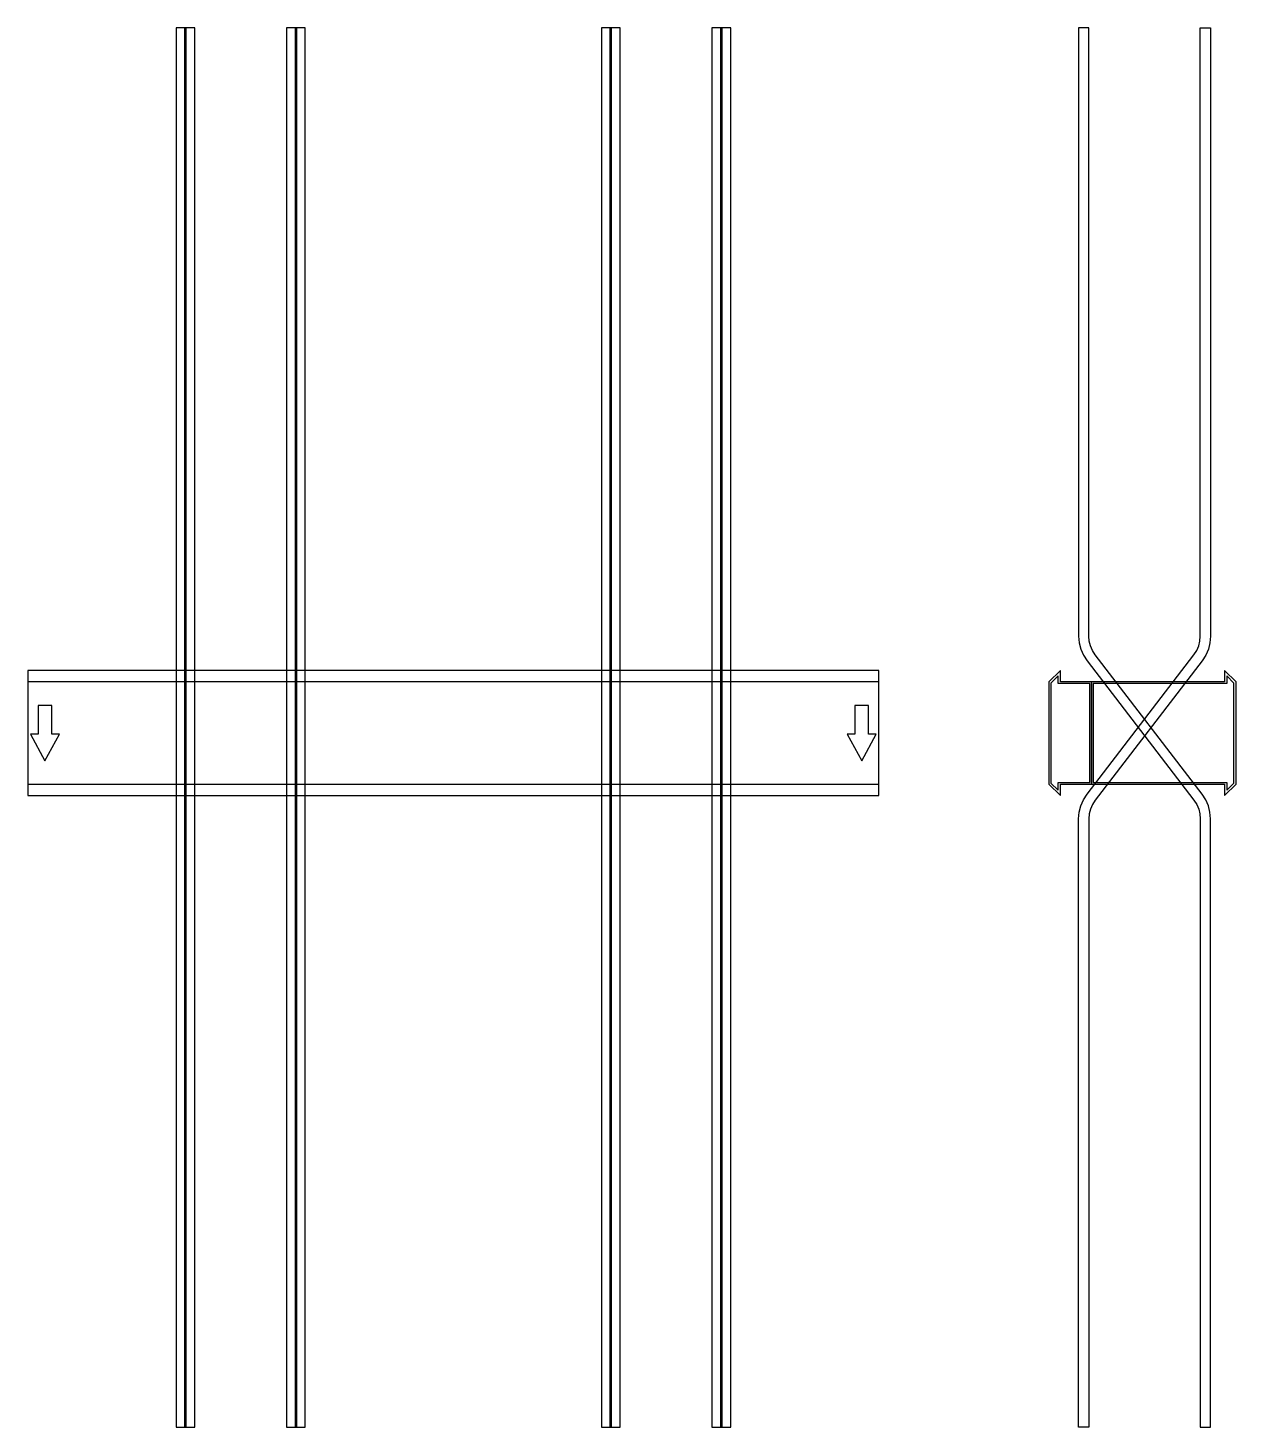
# Model space of a CAD drawing. Extents: x 0 to 1420, y -815 to 828.
import ezdxf

# ---------------------------------------------------------------- set-up
doc = ezdxf.new("R2010")
doc.units = 0
doc.layers.add('Halfen', color=7, linetype='CONTINUOUS')

msp = doc.modelspace()

# ---------------------------------------------------------------- linework, layer by layer
at = {"layer": 'Halfen', "color": 7}
for points in [[(186, -815.455), (186, 828.419), (174, 828.419), (174, -815.455)], [(196, -815.455), (196, 828.419), (184, 828.419), (184, -815.455)], [(316, -815.455), (316, 828.419), (304, 828.419), (304, -815.455)], [(326, -815.455), (326, 828.419), (314, 828.419), (314, -815.455)], [(686, -815.455), (686, 828.419), (674, 828.419), (674, -815.455)], [(696, -815.455), (696, 828.419), (684, 828.419), (684, -815.455)], [(816, -815.455), (816, 828.419), (804, 828.419), (804, -815.455)], [(826, -815.455), (826, 828.419), (814, 828.419), (814, -815.455)], [(1390, -815.455), (1390, -100.956), (1389.359, -93.137), (1387.453, -85.527), (1384.332, -78.329), (1380.081, -71.735), (1254.439, 92.004), (1251.251, 96.949), (1248.911, 102.348), (1247.481, 108.055), (1247, 113.919), (1247, 167.419), (1247, 828.419), (1235, 828.419), (1235, 167.419), (1235, 113.919), (1235.641, 106.101), (1237.547, 98.49), (1240.668, 91.292), (1244.919, 84.699), (1370.561, -79.04), (1373.749, -83.986), (1376.089, -89.384), (1377.519, -95.092), (1378, -100.956), (1378, -815.455)], [(1235, -815.455), (1235, -100.956), (1235.641, -93.137), (1237.547, -85.527), (1240.668, -78.329), (1244.919, -71.735), (1370.561, 92.004), (1373.749, 96.949), (1376.089, 102.348), (1377.519, 108.055), (1378, 113.919), (1378, 167.419), (1378, 828.419), (1390, 828.419), (1390, 167.419), (1390, 113.919), (1389.359, 106.101), (1387.453, 98.49), (1384.332, 91.292), (1380.081, 84.699), (1254.439, -79.04), (1251.251, -83.986), (1248.911, -89.384), (1247.481, -95.092), (1247, -100.956), (1247, -815.455)], [(0, -73.5), (1000, -73.5), (1000, 73.5), (0, 73.5)], [(1250, -60), (1250, 60), (1213.5, 60), (1213.5, 73.5), (1200, 60), (1200, -60), (1213.5, -73.5), (1213.5, -60)], [(1248, -58), (1248, 58), (1211, 58), (1211, 67.25), (1202.5, 58.75), (1202.5, -58.75), (1211, -67.25), (1211, -58)], [(1420, -60), (1420, 60), (1406.5, 73.5), (1406.5, 60), (1250, 60), (1250, -60), (1406.5, -60), (1406.5, -73.5)], [(1417.5, -58.75), (1417.5, 58.75), (1409, 67.25), (1409, 58), (1252, 58), (1252, -58), (1409, -58), (1409, -67.25)], [(0, -60), (1000, -60), (1000, 60), (0, 60)], [(20, -32.5), (37, -1.5), (28, -1.5), (28, 32.5), (12, 32.5), (12, -1.5), (3, -1.5)], [(980, -32.5), (997, -1.5), (988, -1.5), (988, 32.5), (972, 32.5), (972, -1.5), (963, -1.5)]]:
    msp.add_lwpolyline(points, close=True, dxfattribs=at)

doc.saveas('drawing.dxf')
